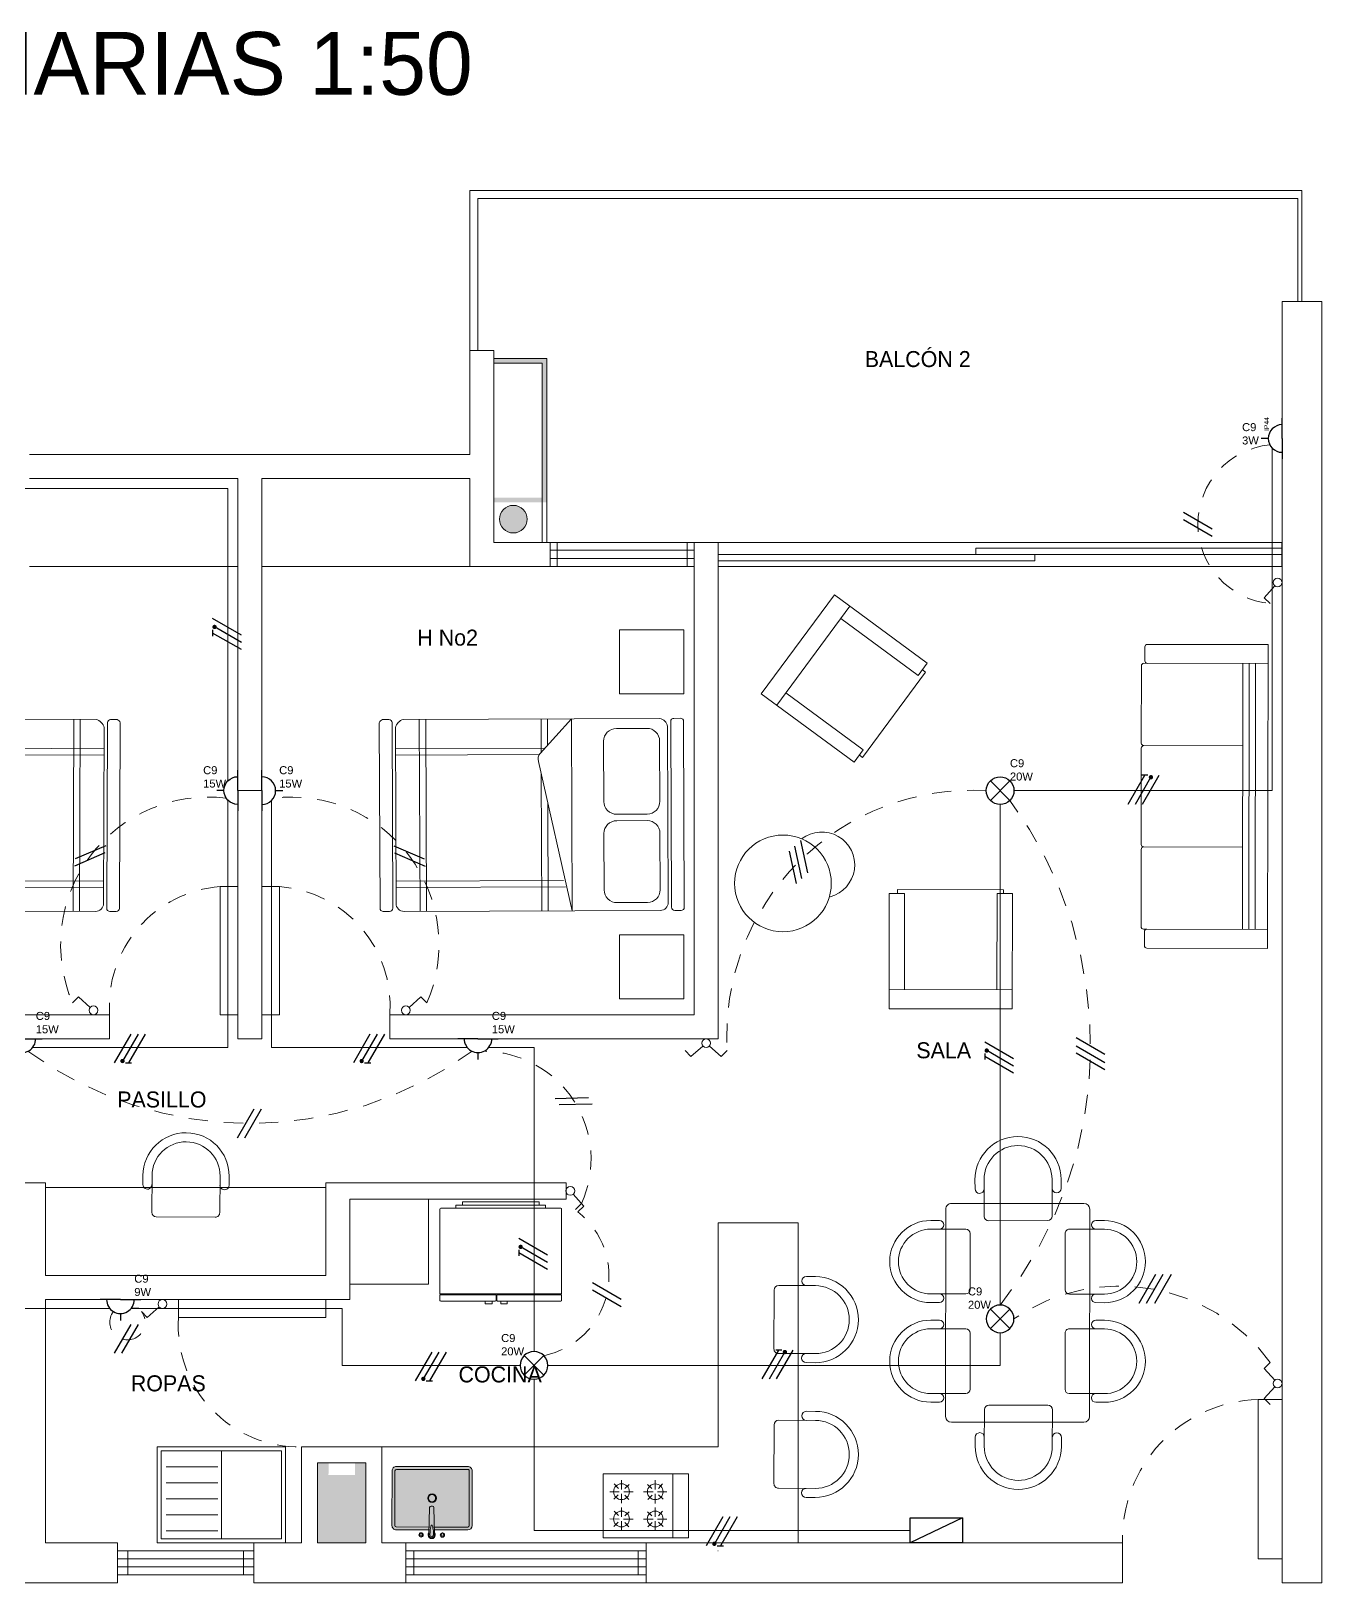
# Model space of a CAD drawing. Header units: millimetres. Extents: x 1879.1 to 1901.3, y 2974.9 to 3013.
# Drawn here: x 1883.86 to 1891.92, y 2992.35 to 3002.04 of the extents above; entities that cross this region are included whole.
import ezdxf

# ---------------------------------------------------------------- set-up
doc = ezdxf.new("R2010")
doc.units = ezdxf.units.MM
doc.linetypes.add('ACAD_ISO02W100', pattern=[15, 12, -3])
for name, color, linetype in [('Cableado', 7, 'Continuous'), ('CONVENCIONES', 7, 'Continuous'), ('INST TEXTOS', 5, 'Continuous'), ('LUMINARIAS', 7, 'Continuous')]:
    doc.layers.add(name, color=color, linetype=linetype)
for name, color, linetype, lineweight in [('IDENTIFICADORES', 7, 'Continuous', 13), ('INTERRUPTORES', 250, 'Continuous', 5), ('LINEAS', 250, 'Continuous', 5), ('LINEAS CONTROL', 10, 'Continuous', 5), ('Muebles Plano E', 254, 'Continuous', 9), ('MUROS', 7, 'Continuous', 13), ('PUER-VENT-BARAND', 190, 'Continuous', 9)]:
    doc.layers.add(name, color=color, linetype=linetype, lineweight=lineweight)
doc.styles.get("Standard").update_dxf_attribs({"font": 'arial.ttf'})
doc.styles.add('TEXT', font='bgothl.ttf', dxfattribs={"height": 0.1})
pattern_1 = [(0, (0, 0), (0, 6.985), [5.08, -1.905]), (90, (0, 0), (-6.985, 4e-16), [5.08, -1.905])]

# ---------------------------------------------------------------- blocks, each defined once
blk = doc.blocks.new('A$C5C5E0DD8')
for p, q in [((0, 213), (0, 273)), ((60, 30), (60, 273)), ((510, 273), (510, 30)), ((570, 273), (570, 213)), ((480, 0), (90, 0))]:
    blk.add_line(p, q)
for centre, radius, start, end in [((285, 273), 285, 0, 180), ((285, 273), 225, 0, 180), ((30, 213), 30, 180, 0), ((540, 213), 30, 180, 0), ((90, 30), 30, 180, 270), ((480, 30), 30, 270, 0)]:
    blk.add_arc(centre, radius, start, end)
blk = doc.blocks.new('A$C7568766F')
for p, q in [((583, 1524), (583, 604)), ((2063, 1564), (623, 1564)), ((2103, 604), (2103, 1524)), ((2063, 564), (623, 564))]:
    blk.add_line(p, q)
for centre, start, end in [((623, 1524), 90, 180), ((2063, 1524), 0, 90), ((623, 604), 180, 270), ((2063, 604), 270, 0)]:
    blk.add_arc(centre, 40, start, end)
for p in [(722, 1393), (1414, 1393)]:
    blk.add_blockref('A$C5C5E0DD8', p)
at = {"xscale": -1, "rotation": 180}
for p in [(722, 734), (1414, 734)]:
    blk.add_blockref('A$C5C5E0DD8', p, dxfattribs=at)
blk = doc.blocks.new('ESTUFA-P15')
for p, q in [((0.293, -0.023), (0.262, 0.006)), ((0.316, 0.035), (0.316, -0.029)), ((0.316, 0.035), (0.316, -0.029)), ((0.337, -0.021), (0.366, 0.009)), ((0.524, -0.021), (0.496, 0.009)), ((0.546, 0.035), (0.546, -0.029)), ((0.546, 0.035), (0.546, -0.029)), ((0.569, -0.023), (0.599, 0.006)), ((0.237, -0.044), (0.301, -0.044)), ((0.294, -0.067), (0.266, -0.098)), ((0.316, -0.123), (0.316, -0.06)), ((0.395, -0.044), (0.331, -0.044)), ((0.339, -0.066), (0.369, -0.094)), ((0.467, -0.044), (0.531, -0.044)), ((0.523, -0.066), (0.493, -0.094)), ((0.546, -0.123), (0.546, -0.06)), ((0.625, -0.044), (0.561, -0.044)), ((0.567, -0.067), (0.596, -0.098)), ((0.293, -0.209), (0.262, -0.18)), ((0.316, -0.151), (0.316, -0.215)), ((0.316, -0.151), (0.316, -0.215)), ((0.337, -0.207), (0.366, -0.177)), ((0.524, -0.207), (0.496, -0.177)), ((0.546, -0.151), (0.546, -0.215)), ((0.546, -0.151), (0.546, -0.215)), ((0.569, -0.209), (0.599, -0.18)), ((0.237, -0.23), (0.301, -0.23)), ((0.294, -0.253), (0.266, -0.284)), ((0.316, -0.309), (0.316, -0.245)), ((0.395, -0.23), (0.331, -0.23)), ((0.339, -0.252), (0.369, -0.28)), ((0.467, -0.23), (0.531, -0.23)), ((0.523, -0.252), (0.493, -0.28)), ((0.546, -0.309), (0.546, -0.245)), ((0.625, -0.23), (0.561, -0.23)), ((0.567, -0.253), (0.596, -0.284))]:
    blk.add_line(p, q)
for centre in [(0.316, -0.044), (0.546, -0.044), (0.316, -0.23), (0.546, -0.23)]:
    blk.add_circle(centre, 0.0538)
blk = doc.blocks.new('NEVERA1')
for p, q in [((-0.455, -0.8191), (-0.455, -0.2891)), ((-0.45, -0.2841), (0.3, -0.2841)), ((-0.355, -0.2641), (-0.355, -0.2841)), ((-0.355, -0.2641), (0.205, -0.2641)), ((-0.315, -0.2441), (0.165, -0.2441)), ((-0.315, -0.2441), (-0.315, -0.2641)), ((0.165, -0.2441), (0.165, -0.2641)), ((0.205, -0.2641), (0.205, -0.2841)), ((0.305, -0.2891), (0.305, -0.8191)), ((-0.4542, -0.8191), (-0.455, -0.8191)), ((0.305, -0.8191), (-0.455, -0.8191)), ((-0.455, -0.8591), (-0.455, -0.8241)), ((-0.105, -0.8241), (-0.455, -0.8241)), ((-0.4544, -0.8241), (-0.455, -0.8241)), ((-0.11, -0.8641), (-0.45, -0.8641)), ((-0.435, -0.8241), (-0.435, -0.8191)), ((-0.1735, -0.88), (-0.1735, -0.8641)), ((-0.1297, -0.88), (-0.1297, -0.8641)), ((-0.105, -0.8591), (-0.105, -0.8241)), ((-0.1, -0.8591), (-0.1, -0.8241)), ((0.305, -0.8241), (-0.1, -0.8241)), ((0.3, -0.8641), (-0.095, -0.8641)), ((-0.0743, -0.8641), (-0.0743, -0.88)), ((-0.0347, -0.88), (-0.0347, -0.8641)), ((0.285, -0.8191), (0.285, -0.8241)), ((0.305, -0.8191), (0.3043, -0.8191)), ((0.305, -0.8241), (0.3045, -0.8241)), ((0.305, -0.8241), (0.305, -0.8591)), ((-0.1735, -0.88), (-0.1297, -0.88)), ((-0.0743, -0.88), (-0.0347, -0.88))]:
    blk.add_line(p, q)
for centre, start, end in [((-0.45, -0.2891), 90, 180), ((0.3, -0.2891), 0, 90), ((-0.45, -0.8591), 180, 270), ((-0.11, -0.8591), 270, 0), ((-0.095, -0.8591), 180, 270), ((0.3, -0.8591), 270, 0)]:
    blk.add_arc(centre, 0.005, start, end)
blk = doc.blocks.new('lavadero')
at = {"layer": 'Muebles Plano E', "ltscale": 0.01}
for p, q in [((932.1543, 1299.6452), (932.4786, 1299.6452)), ((932.4998, 1299.0952), (932.4998, 1299.6452)), ((932.1543, 1299.5452), (932.4786, 1299.5452)), ((932.1543, 1299.4452), (932.4786, 1299.4452)), ((932.1543, 1299.3452), (932.4786, 1299.3452)), ((932.1543, 1299.2452), (932.4786, 1299.2452)), ((932.1543, 1299.1452), (932.4786, 1299.1452))]:
    blk.add_line(p, q, dxfattribs=at)
blk.add_lwpolyline([(932.8998, 1299.6702), (932.0998, 1299.6702), (932.0998, 1299.0702), (932.8998, 1299.0702), (932.8998, 1299.6702)], dxfattribs=at)
blk.add_lwpolyline([(932.8748, 1299.6452), (932.1248, 1299.6452), (932.1248, 1299.0952), (932.8748, 1299.0952)], close=True, dxfattribs=at)
blk = doc.blocks.new('SILLA14')
for p, q in [((0, 0.406), (0, -0.406)), ((0.762, 0.406), (0, 0.406)), ((0.127, -0.406), (0.127, 0.406)), ((0.762, 0.305), (0.762, 0.406)), ((0.762, 0.351), (0.787, 0.351)), ((0.787, 0.351), (0.787, -0.347)), ((0.127, 0.305), (0.762, 0.305)), ((0.762, -0.305), (0.127, -0.305)), ((0.762, -0.406), (0.762, -0.305)), ((0, -0.406), (0.762, -0.406)), ((0.787, -0.347), (0.762, -0.347))]:
    blk.add_line(p, q)
blk = doc.blocks.new('SOFA3')
for p, q in [((-1.2, 0), (-1.2, -0.953)), ((-1.2, 0), (1.2, 0)), ((-1.05, 0), (-1.05, -0.953)), ((1.05, -0.98), (1.05, 0)), ((1.2, -0.953), (1.2, 0)), ((-1.05, -0.1), (1.05, -0.1)), ((-1.05, -0.15), (1.05, -0.15)), ((-1.05, -0.2), (1.05, -0.2)), ((-0.4, -0.98), (-0.4, -0.2)), ((0.4, -0.98), (0.4, -0.2)), ((-1.18, -0.973), (-1.07, -0.973)), ((-1.05, -0.98), (-1.05, -0.953)), ((1.07, -0.973), (1.18, -0.973)), ((-1.03, -1), (-0.42, -1)), ((-0.38, -1), (0.38, -1)), ((1.03, -1), (0.42, -1))]:
    blk.add_line(p, q)
for centre, start, end in [((-1.18, -0.953), 180, 270), ((-1.07, -0.953), 270, 0), ((-1.03, -0.98), 180, 270), ((-0.42, -0.98), 270, 0), ((-0.38, -0.98), 180, 270), ((0.38, -0.98), 270, 0), ((0.42, -0.98), 180, 270), ((1.03, -0.98), 270, 0), ((1.07, -0.953), 180, 270), ((1.18, -0.953), 270, 0)]:
    blk.add_arc(centre, 0.02, start, end)
blk = doc.blocks.new('cama 1.2 x 1.9')
for p, q in [((681.0966, 636.5276), (681.0966, 637.4619)), ((681.1366, 636.5631), (681.1366, 637.4619)), ((681.9239, 637.4619), (681.9239, 636.4154)), ((681.9639, 637.4619), (681.9639, 636.4041)), ((680.9139, 637.3119), (682.1139, 637.3119)), ((680.9139, 637.2719), (682.1139, 637.2719)), ((680.9139, 636.3619), (681.1303, 636.5582)), ((681.1233, 636.5519), (680.9139, 636.5519)), ((681.0793, 636.5119), (680.9139, 636.5119)), ((681.1793, 636.5687), (682.1139, 636.3619)), ((682.1139, 636.5519), (681.2552, 636.5519)), ((682.1139, 636.5119), (681.436, 636.5119)), ((682.1139, 636.3619), (680.9139, 636.3619)), ((681.4317, 636.1619), (681.0556, 636.1619)), ((681.9839, 636.1619), (681.6317, 636.1619)), ((680.9756, 635.8919), (680.9756, 636.0819)), ((681.5117, 636.0819), (681.5117, 635.8919)), ((681.5517, 635.8919), (681.5517, 636.0819)), ((682.0639, 636.0819), (682.0639, 635.8919)), ((681.4317, 635.8119), (681.0556, 635.8119)), ((681.9839, 635.8119), (681.6317, 635.8119))]:
    blk.add_line(p, q)
for points in [[(682.1139, 637.5019, -0.414214), (682.0939, 637.4819), (680.9339, 637.4819, -0.309173), (680.9139, 637.5019), (680.9139, 637.5419, -0.215464), (680.9339, 637.5619), (682.0939, 637.5619, -0.414214), (682.1139, 637.5419)], [(682.0639, 637.4619), (680.9639, 637.4619, 0.251544), (680.9139, 637.4119), (680.9139, 635.8119, 0.326776), (680.9639, 635.7619), (682.0639, 635.7619, 0.414214), (682.1139, 635.8119), (682.1139, 637.4119, 0.414214)], [(680.9339, 635.7419), (682.0939, 635.7419, -0.414214), (682.1139, 635.7219), (682.1139, 635.6819, -0.414214), (682.0939, 635.6619), (680.9339, 635.6619, -0.470286), (680.9139, 635.6819), (680.9139, 635.7219, -0.48676)]]:
    blk.add_lwpolyline(points, format="xyb", close=True)
for centre, radius, start, end in [((681.1638, 636.5212), 0.05, 71.95177, 132.21796), ((681.0556, 636.0819), 0.08, 90, 180), ((681.4317, 636.0819), 0.08, 0, 90), ((681.6317, 636.0819), 0.08, 90, 180), ((681.9839, 636.0819), 0.08, 0, 90), ((681.0556, 635.8919), 0.08, 180, 270), ((681.4317, 635.8919), 0.08, 270, 0), ((681.6317, 635.8919), 0.08, 180, 270), ((681.9839, 635.8919), 0.08, 270, 0)]:
    blk.add_arc(centre, radius, start, end)
blk = doc.blocks.new('Lavaplatos')
at = {"layer": 'Muebles Plano E'}
h = blk.add_hatch(color=256, dxfattribs=at)
edge = h.paths.add_edge_path()
edge.add_line((-0.235, -0.198), (0.211, -0.198))
edge.add_arc((0.211, -0.171), 0.027, 270, 360)
edge.add_line((0.238, -0.171), (0.238, 0.171))
edge.add_arc((0.211, 0.171), 0.027, 0, 90)
edge.add_line((0.211, 0.198), (-0.235, 0.198))
edge.add_arc((-0.235, 0.171), 0.027, 90, 180)
edge.add_line((-0.262, 0.171), (-0.262, -0.171))
edge.add_arc((-0.235, -0.171), 0.027, 180, 270)
h = blk.add_hatch(color=256, dxfattribs=at)
h.paths.add_polyline_path([(0.0044, -0.2299), (0.0001, -0.0586, 0.406902), (-0.0088, -0.0499), (-0.0183, -0.0499, 0.406902), (-0.0273, -0.0586), (-0.0316, -0.2299, 1)])
h.paths.add_polyline_path([(-0.0245, -0.2299, -0.018473), (-0.0236, -0.2046, -0.025742), (-0.0213, -0.1866, -0.057679), (-0.0165, -0.1705, -0.299367), (-0.0136, -0.1686, -0.299367), (-0.0106, -0.1705, -0.057679), (-0.0058, -0.1866, -0.025742), (-0.0036, -0.2046, -0.018473), (-0.0026, -0.2299, -1)], flags=0)
h.paths.add_polyline_path([(-0.0315, -0.229), (-0.0312, -0.2159, 2.065184), (0.0041, -0.2159), (0.0044, -0.229, -1.051279)])
h.paths.add_polyline_path([(-0.0036, -0.2046, 0.025742), (-0.0058, -0.1866, 0.057679), (-0.0106, -0.1705, 0.299367), (-0.0136, -0.1686, 0.299367), (-0.0165, -0.1705, 0.057679), (-0.0213, -0.1866, 0.025742), (-0.0236, -0.2046, 0.018473), (-0.0245, -0.2299, 0.998879), (-0.0026, -0.2299, 0.000561), (-0.0026, -0.2299, 0.018473)], flags=16)
h = blk.add_hatch(color=256, dxfattribs=at)
h.paths.add_polyline_path([(-0.0721, -0.2299, 0.066102), (-0.0728, -0.2248, 0.078714), (-0.0746, -0.221, 0.107168), (-0.0774, -0.2181, 0.14233), (-0.0804, -0.2173, 0.14233), (-0.0833, -0.2181, 0.107168), (-0.0862, -0.221, 0.078714), (-0.0879, -0.2248, 0.066102), (-0.0886, -0.2299, 1)], flags=16)
h.paths.add_polyline_path([(-0.0669, -0.2299, 1), (-0.0939, -0.2299, 1)])
h.paths.add_polyline_path([(-0.0886, -0.2299, -0.066102), (-0.0879, -0.2248, -0.078714), (-0.0862, -0.221, -0.107168), (-0.0833, -0.2181, -0.14233), (-0.0804, -0.2173, -0.14233), (-0.0774, -0.2181, -0.107168), (-0.0746, -0.221, -0.078714), (-0.0728, -0.2248, -0.066102), (-0.0721, -0.2299, -1)], flags=16)
h.paths.add_polyline_path([(0.0667, -0.2299, 1), (0.0397, -0.2299, 1)])
h.paths.add_polyline_path([(0.045, -0.2299, -0.066102), (0.0457, -0.2248, -0.078714), (0.0474, -0.221, -0.107168), (0.0503, -0.2181, -0.14233), (0.0532, -0.2173, -0.14233), (0.0562, -0.2181, -0.107168), (0.059, -0.221, -0.078714), (0.0608, -0.2248, -0.066102), (0.0614, -0.2299, -1)], flags=0)
h.paths.add_polyline_path([(0.045, -0.2299, 1), (0.0614, -0.2299, 0.066102), (0.0608, -0.2248, 0.078714), (0.059, -0.221, 0.107168), (0.0562, -0.2181, 0.14233), (0.0532, -0.2173, 0.14233), (0.0503, -0.2181, 0.107168), (0.0474, -0.221, 0.078714), (0.0457, -0.2248, 0.066102)], flags=16)
at = {"lineweight": 20}
for p, q in [((-0.244, 0.171), (-0.244, -0.171)), ((0.211, 0.18), (-0.235, 0.18)), ((0.22, 0.171), (0.22, -0.171)), ((0.238, 0.171), (0.238, -0.171)), ((-0.0273, -0.0586), (-0.0316, -0.2299)), ((-0.0088, -0.0499), (-0.0183, -0.0499)), ((0.0001, -0.0586), (0.0044, -0.2299)), ((-0.235, -0.18), (-0.0342, -0.18)), ((-0.0303, -0.18), (-0.0342, -0.18)), ((0.211, -0.18), (0.0032, -0.18)), ((0.211, -0.198), (0.0036, -0.198))]:
    blk.add_line(p, q, dxfattribs=at)
for points in [[(-0.0308, -0.198), (-0.0432, -0.198), (-0.235, -0.198, -0.414214), (-0.262, -0.171), (-0.262, 0.171, -0.414214), (-0.235, 0.198), (-0.0432, 0.198), (0.211, 0.198)], [(-0.0026, -0.2299, 0.018473), (-0.0036, -0.2046, 0.025742), (-0.0058, -0.1866, 0.057679), (-0.0106, -0.1705, 0.299367), (-0.0136, -0.1686, 0.299367), (-0.0165, -0.1705, 0.057679), (-0.0213, -0.1866, 0.025742), (-0.0236, -0.2046, 0.018473), (-0.0245, -0.2299, 0.018473)], [(-0.0886, -0.2299, -0.066102), (-0.0879, -0.2248, -0.078714), (-0.0862, -0.221, -0.107168), (-0.0833, -0.2181, -0.14233), (-0.0804, -0.2173, -0.14233), (-0.0774, -0.2181, -0.107168), (-0.0746, -0.221, -0.078714), (-0.0728, -0.2248, -0.066102), (-0.0721, -0.2299, -0.066102)], [(0.0614, -0.2299, 0.066102), (0.0608, -0.2248, 0.078714), (0.059, -0.221, 0.107168), (0.0562, -0.2181, 0.14233), (0.0532, -0.2173, 0.14233), (0.0503, -0.2181, 0.107168), (0.0474, -0.221, 0.078714), (0.0457, -0.2248, 0.066102), (0.045, -0.2299, 0.066102)]]:
    blk.add_lwpolyline(points, format="xyb", dxfattribs=at)
for centre in [(-0.0804, -0.2299), (0.0532, -0.2299)]:
    blk.add_circle(centre, 0.0135, dxfattribs=at)
for centre, radius, start, end in [((0.211, 0.171), 0.027, 0, 90), ((-0.235, 0.171), 0.009, 90, 180), ((0.211, 0.171), 0.009, 0, 90), ((-0.0183, -0.0589), 0.009, 90, 178.56611), ((-0.0088, -0.0589), 0.009, 1.43389, 90), ((-0.235, -0.171), 0.009, 180, 270), ((0.211, -0.171), 0.027, 270, 0), ((0.211, -0.171), 0.009, 270, 0), ((-0.0804, -0.2299), 0.00821, 180, 0), ((-0.0136, -0.2299), 0.0225, 141.69621, 38.30379), ((-0.0136, -0.2299), 0.018, 180, 0), ((-0.0136, -0.2299), 0.0109, 180, 0), ((0.0532, -0.2299), 0.00821, 180, 0)]:
    blk.add_arc(centre, radius, start, end, dxfattribs=at)
at = {"layer": 'Muebles Plano E'}
for radius in [0.027, 0.0225]:
    blk.add_circle((-0.012, 0), radius, dxfattribs=at)
blk = doc.blocks.new('LAMPARA EN TECHO')
at = {"color": 217, "true_color": 0x93278f}
for p, q in [((-0.0611, 0.0611), (0.0611, -0.0611)), ((-0.0611, -0.0611), (0.0611, 0.0611))]:
    blk.add_line(p, q, dxfattribs=at)
blk.add_circle((0, 0), 0.0864, dxfattribs=at)
blk = doc.blocks.new('LAMPARA PARED')
at = {"color": 217, "true_color": 0x93278f}
for p, q in [((0, 0), (0, 0.1268)), ((0, 0), (0, -0.1268)), ((0.0864, 0), (0.1305, 0))]:
    blk.add_line(p, q, dxfattribs=at)
blk.add_arc((0, 0), 0.0864, 270, 90, dxfattribs=at)
blk = doc.blocks.new('INTERRUPTOR SENCILLO')
at = {"lineweight": 5}
for p, q in [((0.0205, 0.0455), (0.0946, 0.1109)), ((0.0946, 0.1109), (0.1315, 0.0741))]:
    blk.add_line(p, q, dxfattribs=at)
blk.add_circle((0, 0.0274), 0.0274, dxfattribs=at)
blk = doc.blocks.new('INTERRUPTOR DOBLE')
at = {"lineweight": 5}
for p, q in [((0.0205, 0.0455), (0.0946, 0.1109)), ((0.0946, 0.1109), (0.1315, 0.0741))]:
    blk.add_line(p, q, dxfattribs=at)
blk.add_lwpolyline([(0.0783, 0.0965), (0.1152, 0.0597)], dxfattribs=at)
blk.add_circle((0, 0.0274), 0.0274, dxfattribs=at)
blk = doc.blocks.new('LUMINARIA IP44')
at = {"color": 4}
for p, q in [((1904.8911, 3013.9212), (1904.8911, 3013.9653)), ((1904.8911, 3013.8347), (1904.7643, 3013.8347)), ((1904.8911, 3013.8347), (1905.0179, 3013.8347))]:
    blk.add_line(p, q, dxfattribs=at)
blk.add_arc((1904.8911, 3013.8347), 0.0864, 0, 180, dxfattribs=at)
at = {"color": 4, "insert": (1904.9379, 3013.9461), "char_height": 0.03, "attachment_point": 1}
blk.add_mtext_dynamic_manual_height_columns('IP44', width=0.060161, gutter_width=12.5, heights=[0], dxfattribs=at)
blk = doc.blocks.new('TABLERO DISTRIBUCION')
h = blk.add_hatch()
h.set_pattern_fill('ANGLE', color=6)
h.set_pattern_definition([(0, (-1933.945, -3018.274), (0, 6.985), [5.08, -1.905]), (90, (-1933.945, -3018.274), (-6.985, 4e-16), [5.08, -1.905])])
h.paths.add_polyline_path([(0, 0), (0, 0.1571), (-0.3262, 0)])
h = blk.add_hatch()
h.set_pattern_fill('ANGLE', color=6)
h.set_pattern_definition(pattern_1)
h.paths.add_polyline_path([(0, 0.1571), (-0.3262, 0), (0, 0)])
h = blk.add_hatch()
h.set_pattern_fill('ANGLE', color=6)
h.set_pattern_definition(pattern_1)
h.paths.add_polyline_path([(0, 0.1571), (-0.3262, 0), (0, 0)])
at = {"linetype": 'Continuous'}
h = blk.add_hatch(dxfattribs=at)
h.set_pattern_fill('ANGLE', color=6)
h.set_pattern_definition(pattern_1)
h.paths.add_polyline_path([(0, 0.1571), (-0.3262, 0), (0, 0)])
at = {"color": 6}
for p, q in [((-0.3262, 0), (-0.3262, 0.1571)), ((-0.3262, 0.1571), (0, 0.1571)), ((0, 0.1571), (-0.3262, 0)), ((0, 0.1571), (0, 0)), ((0, 0), (-0.3262, 0))]:
    blk.add_line(p, q, dxfattribs=at)
blk = doc.blocks.new('T-N-F')
at = {"linetype": 'Continuous', "true_color": 0x000000}
h = blk.add_hatch(color=18, dxfattribs=at)
h.dxf.hatch_style = 1
h.paths.add_polyline_path([(1892.3492, 3006.238, 1), (1892.3765, 3006.238, 1)])
at = {"color": 3, "linetype": 'Continuous'}
blk.add_line((1892.3443, 3006.2499), (1892.3059, 3006.2499), dxfattribs=at)
blk.add_lwpolyline([(1892.2209, 3006.0704), (1892.3248, 3006.2499)], dxfattribs=at)
at = {"color": 240, "linetype": 'Continuous', "true_color": 0xed1f24}
blk.add_lwpolyline([(1892.3108, 3006.0704), (1892.4147, 3006.2499)], dxfattribs=at)
at = {"linetype": 'Continuous'}
blk.add_lwpolyline([(1892.2659, 3006.0704), (1892.3629, 3006.238)], dxfattribs=at)
blk = doc.blocks.new('F-R')
at = {"layer": 'CONVENCIONES', "color": 31, "linetype": 'Continuous', "true_color": 0xfecc66}
blk.add_lwpolyline([(1897.9692, 3008.6816), (1898.073, 3008.8611)], dxfattribs=at)
at = {"layer": 'CONVENCIONES', "color": 240, "linetype": 'Continuous', "true_color": 0xed1f24}
blk.add_lwpolyline([(1898.0141, 3008.6816), (1898.118, 3008.8611)], dxfattribs=at)

msp = doc.modelspace()

# ---------------------------------------------------------------- hatches: boundary and pattern name
at = {"layer": 'Muebles Plano E'}
h = msp.add_hatch(color=254, dxfattribs=at)
h.dxf.hatch_style = 1
h.paths.add_polyline_path([(1887.0796, 2999.9957), (1886.7496, 2999.9957), (1886.7496, 2999.9657), (1887.0496, 2999.9657), (1887.0496, 2999.1257), (1886.8896, 2999.1257), (1886.8896, 2999.0957), (1887.0796, 2999.0957)])
h = msp.add_hatch(color=254, dxfattribs=at)
h.dxf.hatch_style = 1
h.paths.add_polyline_path([(1886.8896, 2999.1257), (1886.7496, 2999.1257), (1886.7496, 2999.0957), (1886.8896, 2999.0957)], flags=17)
h = msp.add_hatch(color=254, dxfattribs=at)
h.dxf.hatch_style = 1
edge = h.paths.add_edge_path()
edge.add_arc((1886.87, 2998.9915), 0.0863, 0, 360)
at = {"layer": 'MUROS'}
h = msp.add_hatch(color=254, dxfattribs=at)
h.dxf.hatch_style = 1
h.paths.add_polyline_path([(1885.647, 2992.5957), (1885.9496, 2992.5957), (1885.9496, 2993.0957), (1885.647, 2993.0957)])
h.paths.add_polyline_path([(1885.716, 2993.0194), (1885.8816, 2993.0193), (1885.8809, 2993.0957), (1885.7173, 2993.0957)], flags=16)

# ---------------------------------------------------------------- linework, layer by layer
at = {"color": 114, "true_color": 0x139b48}
msp.add_line((1884.5327, 2994.0613), (1884.4841, 2994.0613), dxfattribs=at)
at = {"layer": 'CONVENCIONES', "color": 240, "linetype": 'Continuous', "true_color": 0xed1f24}
for points in [[(1888.7102, 2996.7812), (1888.6656, 2996.9837)], [(1890.5642, 2995.6479), (1890.3848, 2995.7518)], [(1890.8754, 2994.0944), (1890.9792, 2994.2738)]]:
    msp.add_lwpolyline(points, dxfattribs=at)
at = {"layer": 'LINEAS', "color": 114, "true_color": 0x139b48}
for p, q in [((1885.2996, 2997.2957), (1885.1496, 2997.2957)), ((1883.9496, 2993.7046), (1883.9496, 2993.7046))]:
    msp.add_line(p, q, dxfattribs=at)
for points in [[(1885.0884, 2997.3572), (1885.0884, 2999.1826), (1883.6585, 2999.1826), (1883.6585, 2999.3697)], [(1889.9965, 2997.2957), (1891.6097, 2997.2957), (1891.6097, 2999.4343)], [(1883.868, 2995.6901), (1885.0884, 2995.6901), (1885.0884, 2997.2357)], [(1886.5834, 2995.6901), (1885.3601, 2995.6901), (1885.3601, 2997.2339)], [(1889.9101, 2997.2093), (1889.9101, 2994.0821)], [(1886.7158, 2995.6901), (1886.9996, 2995.6901), (1886.9996, 2995.0028), (1886.9996, 2993.791)], [(1884.3498, 2994.0613), (1883.6751, 2994.0613), (1883.6751, 2994.7159), (1882.8558, 2994.7159)], [(1886.9132, 2993.7046), (1885.8005, 2993.7046), (1885.8005, 2994.0613), (1884.5327, 2994.0613)], [(1887.086, 2993.7046), (1889.9101, 2993.7046), (1889.9101, 2993.9093)], [(1886.9996, 2993.6182), (1886.9996, 2992.6742), (1889.3484, 2992.6742)]]:
    msp.add_lwpolyline(points, dxfattribs=at)
at = {"layer": 'LINEAS CONTROL', "linetype": 'ACAD_ISO02W100', "ltscale": 0.01}
for centre, radius, start, end in [((1891.6433, 2998.9602), 0.4982, 95.69386, 264.62444), ((1884.9649, 2996.3336), 0.9217, 82.97816, 203.25554), ((1885.4843, 2996.3336), 0.9217, 336.74446, 97.02184), ((1889.7349, 2995.7665), 1.5317, 86.676, 183.55191), ((1887.8804, 2995.6983), 2.5946, 321.47178, 36.30739), ((1885.2253, 2997.5803), 2.3634, 234.04973, 305.95886), ((1886.6816, 2994.9933), 0.674, 335.74727, 89.61857), ((1886.9591, 2994.2639), 0.5085, 281.52651, 51.78164), ((1890.6563, 2993.0361), 1.1645, 36.15781, 124.51148), ((1884.4607, 2993.9746), 0.1102, 142.76942, 37.46938)]:
    msp.add_arc(centre, radius, start, end, dxfattribs=at)
at = {"layer": 'Muebles Plano E', "color": 254}
for p, q in [((1883.8496, 2998.6957), (1885.1496, 2998.6957)), ((1886.5996, 2998.6957), (1885.2996, 2998.6957))]:
    msp.add_line(p, q, dxfattribs=at)
at = {"layer": 'Muebles Plano E', "color": 254, "ltscale": 0.01}
msp.add_line((1883.9496, 2994.8157), (1885.6996, 2994.8157), dxfattribs=at)
at = {"layer": 'Muebles Plano E', "color": 254}
for points in [[(1886.7496, 2999.9957), (1887.0796, 2999.9957), (1887.0796, 2998.8457), (1887.0796, 2998.8457)], [(1886.7496, 2999.9657), (1887.0496, 2999.9657), (1887.0496, 2998.8457), (1887.0496, 2998.8457)], [(1887.8673, 2992.6267), (1887.8673, 2993.0284)]]:
    msp.add_lwpolyline(points, dxfattribs=at)
at = {"layer": 'Muebles Plano E', "color": 254, "ltscale": 0.01}
for points in [[(1887.5342, 2997.8995), (1887.9342, 2997.8995), (1887.9342, 2998.2995), (1887.5342, 2998.2995)], [(1887.5342, 2996.3952), (1887.9342, 2996.3952), (1887.9342, 2995.9952), (1887.5342, 2995.9952)], [(1885.8496, 2994.744), (1886.3413, 2994.744), (1886.3413, 2994.2127), (1885.8496, 2994.2127)]]:
    msp.add_lwpolyline(points, close=True, dxfattribs=at)
for points in [[(1888.1496, 2993.1957), (1888.1496, 2994.5957), (1888.6496, 2994.5957), (1888.6496, 2992.5957), (1886.0496, 2992.5957)], [(1888.1496, 2993.1957), (1886.0496, 2993.1957)], [(1888.1496, 2992.5457), (1888.1482, 2992.5457)]]:
    msp.add_lwpolyline(points, dxfattribs=at)
at = {"layer": 'Muebles Plano E', "color": 254}
msp.add_lwpolyline([(1887.4318, 2992.6267), (1887.9647, 2992.6267), (1887.9647, 2993.0284), (1887.4318, 2993.0284)], close=True, dxfattribs=at)
for centre, radius in [((1886.87, 2998.9915), 0.0863), ((1888.5539, 2996.7163), 0.3018)]:
    msp.add_circle(centre, radius, dxfattribs=at)
msp.add_arc((1888.7963, 2996.8316), 0.2058, 284.50817, 127.63906, dxfattribs=at)
at = {"layer": 'MUROS', "color": 254, "ltscale": 0.01}
for p, q in [((1891.9196, 3000.3508), (1891.6706, 3000.3508)), ((1891.6706, 3000.3508), (1891.6706, 2992.3458)), ((1891.6706, 3000.3507), (1891.6706, 2992.3457)), ((1891.6706, 3000.3507), (1891.9196, 3000.3507)), ((1891.9196, 3000.3508), (1891.9196, 2992.5958)), ((1891.9196, 3000.3507), (1891.9196, 2992.3457)), ((1886.5996, 3000.0457), (1886.7496, 3000.0457)), ((1886.5996, 2999.3957), (1886.5996, 3000.0457)), ((1886.7496, 3000.0457), (1886.7496, 2998.8457)), ((1883.8496, 2999.3957), (1886.5996, 2999.3957)), ((1883.8496, 2999.2457), (1885.1496, 2999.2457)), ((1885.1496, 2995.7457), (1885.1496, 2999.2457)), ((1886.5996, 2999.2457), (1885.2996, 2999.2457)), ((1885.2996, 2995.7457), (1885.2996, 2999.2457)), ((1886.5996, 2998.6957), (1886.5996, 2999.2457)), ((1888.1496, 2998.8457), (1887.9996, 2998.8457)), ((1887.9996, 2998.8457), (1887.9996, 2995.8957)), ((1888.1496, 2995.7457), (1888.1496, 2998.8457)), ((1882.4496, 2995.8957), (1884.3496, 2995.8957)), ((1884.3496, 2995.8957), (1884.3496, 2995.7457)), ((1886.0996, 2995.8957), (1886.0996, 2995.7457)), ((1887.9996, 2995.8957), (1886.0996, 2995.8957)), ((1882.4496, 2995.7457), (1884.3496, 2995.7457)), ((1885.1496, 2995.7457), (1885.2996, 2995.7457)), ((1886.0996, 2995.7457), (1887.9996, 2995.7457)), ((1887.9996, 2995.7457), (1888.1496, 2995.7457)), ((1885.6996, 2994.8457), (1887.1996, 2994.8457)), ((1885.6996, 2994.2657), (1885.6996, 2994.8457)), ((1887.1996, 2994.8457), (1887.1996, 2994.744)), ((1885.8496, 2994.1157), (1885.8496, 2994.744)), ((1887.1996, 2994.744), (1885.8496, 2994.744)), ((1883.9496, 2994.2657), (1883.9496, 2994.3457)), ((1883.9496, 2994.2657), (1885.6996, 2994.2657)), ((1883.9496, 2992.5957), (1883.9496, 2994.1157)), ((1883.9496, 2994.1157), (1885.8496, 2994.1157)), ((1885.547, 2992.5957), (1885.547, 2993.1957)), ((1886.0496, 2992.5957), (1886.0496, 2993.1957)), ((1885.647, 2992.5957), (1885.647, 2993.0957)), ((1885.9496, 2992.5957), (1885.9496, 2993.0957)), ((1883.9496, 2992.5957), (1884.3996, 2992.5957)), ((1883.9496, 2992.5957), (1884.3996, 2992.5957)), ((1884.3996, 2992.5957), (1884.3996, 2992.3457)), ((1885.2496, 2992.5957), (1885.547, 2992.5957)), ((1885.2496, 2992.5957), (1885.547, 2992.5957)), ((1885.2496, 2992.5957), (1885.2496, 2992.3457)), ((1885.547, 2992.5957), (1885.2496, 2992.5957)), ((1886.1989, 2992.5957), (1886.0496, 2992.5957)), ((1886.1989, 2992.3457), (1886.1989, 2992.5957)), ((1887.6989, 2992.5957), (1890.6746, 2992.5957)), ((1887.6989, 2992.3457), (1887.6989, 2992.5957)), ((1890.6746, 2992.5957), (1890.6746, 2992.3457)), ((1883.7996, 2992.3457), (1884.3996, 2992.3457)), ((1885.2496, 2992.3457), (1886.1989, 2992.3457)), ((1887.6989, 2992.3457), (1890.6746, 2992.3457)), ((1891.6706, 2992.3457), (1891.9196, 2992.3457))]:
    msp.add_line(p, q, dxfattribs=at)
at = {"layer": 'MUROS', "color": 254}
for p, q in [((1885.547, 2993.1957), (1886.0496, 2993.1957)), ((1885.647, 2993.0957), (1885.9496, 2993.0957))]:
    msp.add_line(p, q, dxfattribs=at)
at = {"layer": 'MUROS', "color": 254, "ltscale": 0.01}
for points in [[(1886.7496, 2998.8457), (1887.0996, 2998.8457), (1887.0996, 2998.6957), (1886.5996, 2998.6957)], [(1883.7996, 2994.8457), (1883.9496, 2994.8457)], [(1883.9496, 2994.8457), (1883.9496, 2994.2657)], [(1883.9496, 2994.1157), (1883.9496, 2992.5957)]]:
    msp.add_lwpolyline(points, dxfattribs=at)
at = {"layer": 'MUROS', "color": 254}
msp.add_lwpolyline([(1885.647, 2992.5957), (1885.9496, 2992.5957)], dxfattribs=at)
at = {"layer": 'PUER-VENT-BARAND', "color": 254}
for p, q in [((1886.5996, 3000.0457), (1886.5996, 3001.0457)), ((1886.6496, 3000.0457), (1886.6496, 3000.9957)), ((1887.0996, 2998.7974), (1887.9996, 2998.7974)), ((1887.1439, 2998.8457), (1887.1439, 2998.6957)), ((1887.9552, 2998.8457), (1887.9552, 2998.6957)), ((1889.7583, 2998.7707), (1889.7583, 2998.8107)), ((1889.7583, 2998.8107), (1891.6698, 2998.8107)), ((1887.0996, 2998.7465), (1887.9996, 2998.7465)), ((1888.1496, 2998.7707), (1891.6698, 2998.7707)), ((1890.1267, 2998.7307), (1888.1496, 2998.7307)), ((1890.1267, 2998.7707), (1890.1267, 2998.7307)), ((1886.1989, 2992.5957), (1887.6989, 2992.5957)), ((1884.3996, 2992.4957), (1885.2496, 2992.4957)), ((1884.4636, 2992.5457), (1884.4636, 2992.3957)), ((1885.1857, 2992.5457), (1885.1857, 2992.3957)), ((1886.1996, 2992.4957), (1887.6996, 2992.4957)), ((1886.2496, 2992.5457), (1886.2496, 2992.3957)), ((1887.6496, 2992.5457), (1887.6496, 2992.3957)), ((1884.3996, 2992.4457), (1885.2496, 2992.4457)), ((1886.1996, 2992.4457), (1887.6996, 2992.4457)), ((1886.1989, 2992.3457), (1887.6989, 2992.3457))]:
    msp.add_line(p, q, dxfattribs=at)
at = {"layer": 'PUER-VENT-BARAND', "color": 254, "ltscale": 0.01}
for p, q in [((1887.0996, 2998.8457), (1887.0996, 2998.6957)), ((1887.9996, 2998.8457), (1887.0996, 2998.8457)), ((1887.9996, 2998.6957), (1887.9996, 2998.8457)), ((1887.0996, 2998.6957), (1887.9996, 2998.6957)), ((1884.7796, 2994.1157), (1885.6996, 2994.1157)), ((1884.7796, 2994.0047), (1884.7796, 2994.1157)), ((1885.6996, 2994.1157), (1885.8496, 2994.1157)), ((1885.6996, 2994.0047), (1885.6996, 2994.1157)), ((1885.6996, 2994.0047), (1884.7796, 2994.0047))]:
    msp.add_line(p, q, dxfattribs=at)
for points in [[(1891.7946, 3000.3507), (1891.7946, 3001.0457), (1886.5996, 3001.0457)], [(1886.6496, 3000.9957), (1886.6746, 3000.9957)], [(1891.7696, 3000.3507), (1891.7696, 3000.9957), (1886.6746, 3000.9957)], [(1888.1496, 2998.8457), (1891.6698, 2998.8457), (1891.6698, 2998.6957), (1888.1496, 2998.6957), (1888.1496, 2998.8457)], [(1885.1496, 2995.8957), (1885.0396, 2995.8957), (1885.0396, 2996.6957), (1885.1496, 2996.6957), (1885.1496, 2995.8957)], [(1885.2996, 2995.8957), (1885.4097, 2995.8957), (1885.4097, 2996.6957), (1885.2996, 2996.6957), (1885.2996, 2995.8957)], [(1891.6706, 2992.4957), (1891.5206, 2992.4957), (1891.5206, 2993.4917), (1891.6706, 2993.4917), (1891.6706, 2992.4957)], [(1884.3996, 2992.3957), (1884.3996, 2992.5457)], [(1885.2496, 2992.5457), (1885.2496, 2992.3957)], [(1886.1989, 2992.5457), (1886.1989, 2992.3957), (1887.6989, 2992.3957), (1887.6989, 2992.5457), (1886.1989, 2992.5457)]]:
    msp.add_lwpolyline(points, dxfattribs=at)
msp.add_lwpolyline([(1884.3996, 2992.5457), (1885.2496, 2992.5457), (1885.2496, 2992.3957), (1884.3996, 2992.3957)], close=True, dxfattribs=at)
at = {"layer": 'PUER-VENT-BARAND', "color": 254, "linetype": 'ACAD_ISO02W100', "ltscale": 0.01}
for centre, radius, start, end in [((1885.0946, 2995.9507), 0.747, 94.22393, 184.22393), ((1885.3546, 2995.9507), 0.747, 355.77607, 85.77607), ((1885.5356, 2993.9533), 0.7577, 176.11175, 270.85734), ((1891.5456, 2992.6207), 0.8714, 91.64362, 181.64362)]:
    msp.add_arc(centre, radius, start, end, dxfattribs=at)

# ---------------------------------------------------------------- block references
at = {"linetype": 'Continuous'}
for p, rotation in [((4899.9163, 1100.9143), 90), ((-1326.4889, 4524.5547), 276.8138094970011), ((2520.7777, -503.9773), 42.48089483108478), ((4899.2458, 1097.5819), 90), ((-1669.784, 3048.2639), 301.3930741236203), ((-1121.3175, 4892.1913), 270)]:
    msp.add_blockref('F-R', p, dxfattribs=dict(at, rotation=rotation))
at = {"linetype": 'Continuous', "xscale": -1, "rotation": 83.18619050299887}
msp.add_blockref('F-R', (5096.9382, 4524.5547), dxfattribs=at)
at = {"linetype": 'Continuous'}
for p in [(-12.8206, -13.5544), (-7.1906, -14.5873), (-13.5885, -14.9009)]:
    msp.add_blockref('F-R', p, dxfattribs=at)
at = {"color": 215, "true_color": 0xa953a0}
msp.add_blockref('TABLERO DISTRIBUCION', (1889.6746, 2992.5957), dxfattribs=at)
at = {"layer": 'Cableado', "linetype": 'Continuous'}
for p, rotation in [((4891.2426, 1105.9555), 89.99999999999997), ((3776.7926, 6001.8443), 180), ((3778.2861, 6001.8443), 180), ((4896.0644, 1103.309), 89.99999999999997), ((4893.1538, 1102.0825), 89.99999999999997), ((3778.6712, 5999.8588), 180), ((3780.4884, 5998.8285), 180)]:
    msp.add_blockref('T-N-F', p, dxfattribs=dict(at, rotation=rotation))
for p in [(-1.5112, -8.8585), (-3.7969, -12.4497)]:
    msp.add_blockref('T-N-F', p, dxfattribs=at)
at = {"layer": 'INTERRUPTORES', "xscale": -1, "rotation": 89.99999999999464}
msp.add_blockref('INTERRUPTOR SENCILLO', (1891.6702, 2998.5957), dxfattribs=at)
at = {"layer": 'INTERRUPTORES', "xscale": -1}
msp.add_blockref('INTERRUPTOR SENCILLO', (1884.2491, 2995.8957), dxfattribs=at)
at = {"layer": 'INTERRUPTORES'}
msp.add_blockref('INTERRUPTOR SENCILLO', (1886.1991, 2995.8957), dxfattribs=at)
at = {"layer": 'INTERRUPTORES', "linetype": 'ACAD_ISO02W100'}
for name, p, rotation in [('INTERRUPTOR SENCILLO', (1888.0741, 2995.7457), 180.0000000000148), ('INTERRUPTOR DOBLE', (1887.1991, 2994.7948), 270), ('INTERRUPTOR SENCILLO', (1884.6791, 2994.1157), 180), ('INTERRUPTOR SENCILLO', (1891.6702, 2993.5917), 90.00000000001478)]:
    msp.add_blockref(name, p, dxfattribs=dict(at, rotation=rotation))
at = {"layer": 'INTERRUPTORES', "linetype": 'ACAD_ISO02W100', "xscale": -1}
for p, rotation in [((1888.0741, 2995.7457), 180), ((1891.6702, 2993.5917), 89.99999999998522)]:
    msp.add_blockref('INTERRUPTOR SENCILLO', p, dxfattribs=dict(at, rotation=rotation))
at = {"layer": 'LUMINARIAS', "linetype": 'ACAD_ISO02W100', "rotation": 90}
msp.add_blockref('LUMINARIA IP44', (4905.5054, 1094.6045), dxfattribs=at)
at = {"layer": 'LUMINARIAS', "color": 215, "true_color": 0xa953a0, "xscale": -1}
for name, p, rotation in [('LAMPARA PARED', (1885.1496, 2997.2962), 0.002307024725176632), ('LAMPARA EN TECHO', (1889.9101, 2993.9957), 180), ('LAMPARA EN TECHO', (1886.9996, 2993.7046), 180)]:
    msp.add_blockref(name, p, dxfattribs=dict(at, rotation=rotation))
at = {"layer": 'LUMINARIAS', "color": 215, "true_color": 0xa953a0}
for p, rotation in [((1885.2996, 2997.2957), 0.002307024725227865), ((1883.8018, 2995.7457), 269.9976929752747), ((1886.6496, 2995.7457), 269.9976929752747), ((1884.4169, 2994.1157), 270.0023070247252)]:
    msp.add_blockref('LAMPARA PARED', p, dxfattribs=dict(at, rotation=rotation))
msp.add_blockref('LAMPARA EN TECHO', (1889.9101, 2997.2957), dxfattribs=at)
at = {"layer": 'Muebles Plano E', "color": 254, "extrusion": (0, 0, -1)}
for name, p, xscale, yscale, zscale, rotation in [('SILLA14', (-1888.6467, 2998.2102), -0.9467185845079484, 0.9467185845079484, -0.9467185845079484, 36.41715067086087), ('SOFA3', (-1891.582, 2997.2594), 0.7908626342879619, 0.7908626342879619, -0.7908626342879668, 90.08166193833823), ('SILLA14', (-1889.6017, 2995.9319), -0.9467185845079481, 0.9467185845079481, -0.9467185845079481, 270.0299832791987), ('A$C7568766F', (-1889.0618, 2992.8258), 0.0008994780677939836, 0.0008994780677939836, -0.0008994780677939833, 90.03440191333627), ('ESTUFA-P15', (-1888.0459, 2992.7042), -0.9164880778407679, 0.9164880778407679, -0.9164880778407679, 180.0741704400982)]:
    msp.add_blockref(name, p, dxfattribs=dict(at, xscale=xscale, yscale=yscale, zscale=zscale, rotation=rotation))
at = {"layer": 'Muebles Plano E', "color": 254, "rotation": 269.7797468153802}
msp.add_blockref('cama 1.2 x 1.9', (1249.4762, 3681.0998), dxfattribs=at)
at = {"layer": 'Muebles Plano E', "color": 254, "xscale": -1, "rotation": 90.22025318461976}
msp.add_blockref('cama 1.2 x 1.9', (2520.973, 3681.0998), dxfattribs=at)
at = {"layer": 'Muebles Plano E', "color": 254}
for p, xscale, yscale, zscale, rotation in [((1884.5557, 2994.6335), 0.0009435938058046776, 0.0009435938058046776, 0.0009435938058046776, 359.5969499173091), ((1890.2921, 2994.6095), -0.0009435938058046689, 0.000943593805804673, 0.0009435938058046777, 0.2764725240682431), ((1888.4994, 2994.2605), 0.0009435938058046825, 0.0009435938058046825, 0.0009435938058046825, 269.7984749586815), ((1890.2933, 2993.4556), 0.0009435938058046682, 0.0009435938058046682, 0.0009435938058046682, 179.7984749586815), ((1888.4994, 2993.4187), 0.0009435938058046825, 0.0009435938058046825, 0.0009435938058046825, 269.7984749586815)]:
    msp.add_blockref('A$C5C5E0DD8', p, dxfattribs=dict(at, xscale=xscale, yscale=yscale, zscale=zscale, rotation=rotation))
at = {"layer": 'Muebles Plano E', "color": 254, "ltscale": 0.01}
msp.add_blockref('NEVERA1', (1886.8671, 2994.9703), dxfattribs=at)
at = {"layer": 'Muebles Plano E', "color": 254}
msp.add_blockref('lavadero', (952.5472, 1693.5254), dxfattribs=at)
at = {"layer": 'Muebles Plano E', "color": 254, "extrusion": (0, 0, -1), "xscale": -1, "zscale": -1, "rotation": 0.07417046411770656}
msp.add_blockref('Lavaplatos', (-1886.3747, 2992.8752), dxfattribs=at)

# ---------------------------------------------------------------- texts
at = {"layer": 'IDENTIFICADORES', "char_height": 0.05, "attachment_point": 1}
for s, insert in [('C9^J3W', (1891.4209, 2999.5915)), ('C9^J15W', (1884.9333, 2997.4483)), ('C9^J15W', (1885.4081, 2997.4483)), ('C9^J20W', (1889.9712, 2997.492)), ('C9^J15W', (1883.8882, 2995.9131)), ('C9^J15W', (1886.736, 2995.9133)), ('C9^J9W', (1884.5033, 2994.2716)), ('C9^J20W', (1889.7091, 2994.192)), ('C9^J20W', (1886.794, 2993.9009))]:
    msp.add_mtext_dynamic_manual_height_columns(s, width=0.114329, gutter_width=12.5, heights=[0], dxfattribs=dict(at, insert=insert))
at = {"layer": 'INST TEXTOS', "color": 254, "ltscale": 0.01, "attachment_point": 1, "style": 'TEXT'}
for s, width, gutter_width, heights, insert, char_height in [('{\\C256;\\c0;PLANO LUMINARIAS 1:50}', 12.416464, 4.4557, [0.3513], (1880.3147, 3002.0352), 0.3926), ('BALCÓN 2', 1.314477, 1, [0], (1889.0647, 3000.0418), 0.1), ('H No2', 1.314477, 1, [0.1], (1886.2706, 2998.3015), 0.1), ('SALA', 1.314477, 1, [0], (1889.3869, 2995.7234), 0.1), ('PASILLO', 1.314477, 1, [0], (1884.3968, 2995.4161), 0.1), ('ROPAS', 1.314477, 1, [0], (1884.4816, 2993.6428), 0.1), ('COCINA', 1.314477, 1, [0], (1886.528, 2993.6985), 0.1)]:
    msp.add_mtext_dynamic_manual_height_columns(s, width=width, gutter_width=gutter_width, heights=heights, dxfattribs=dict(at, insert=insert, char_height=char_height))

doc.saveas('drawing.dxf')
